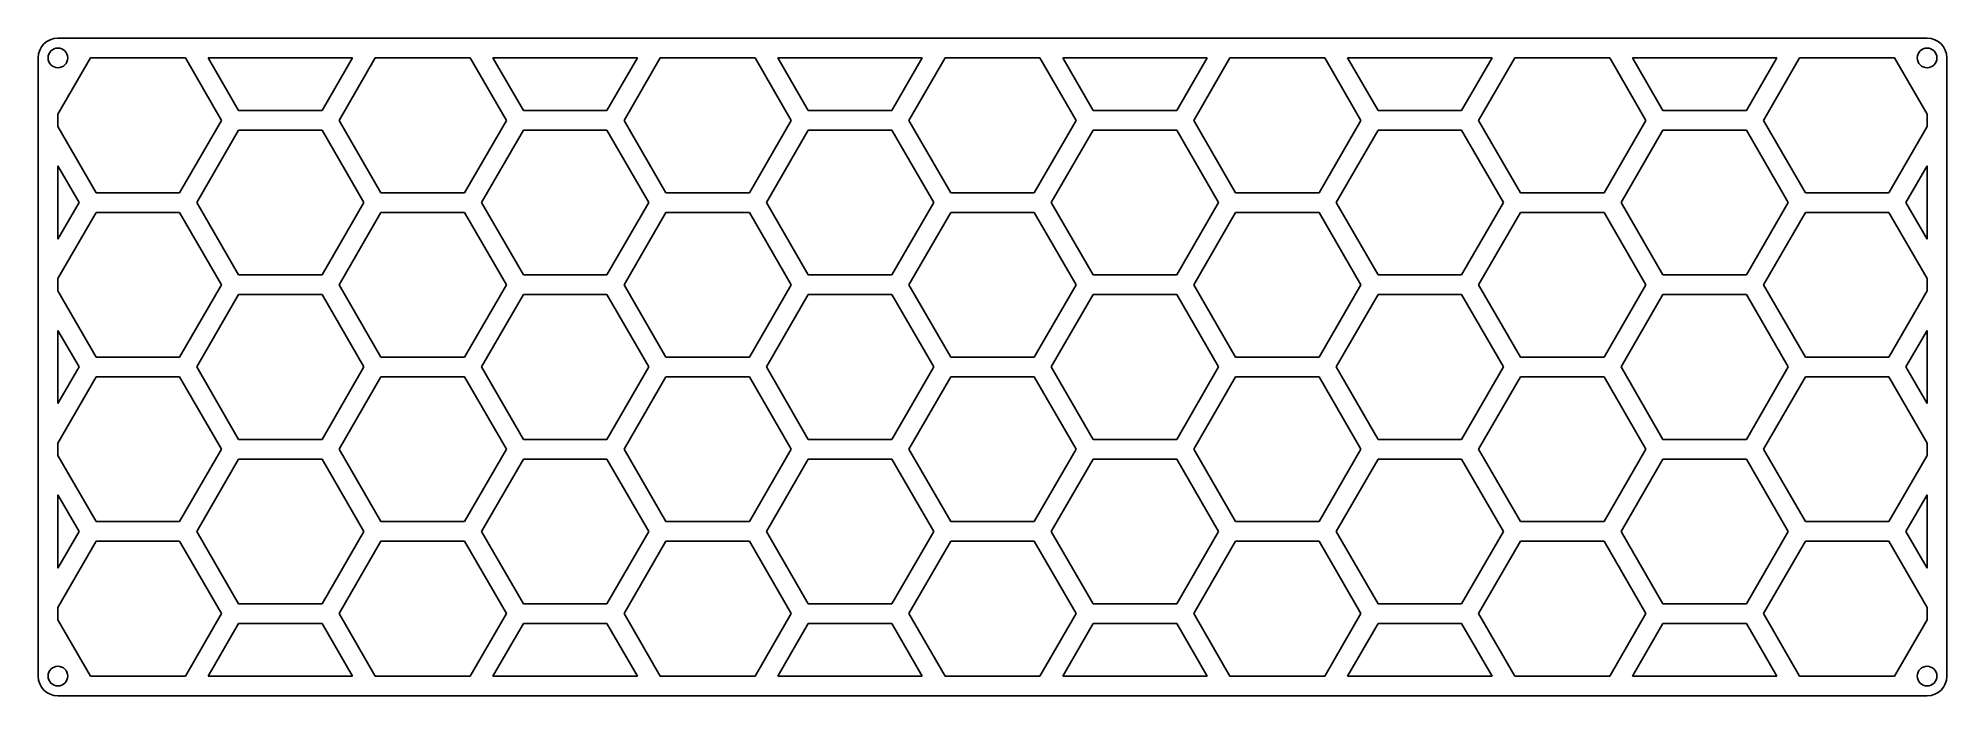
# Model space of a CAD drawing. Header units: millimetres. Extents: x 0 to 291, y 0 to 100.
import ezdxf

# ---------------------------------------------------------------- set-up
doc = ezdxf.new("R2010")
doc.units = ezdxf.units.MM
doc.header["$MEASUREMENT"] = 0

msp = doc.modelspace()

# ---------------------------------------------------------------- linework, layer by layer
at = {"color": 0}
for p, q in [((287.7, 100.2), (3, 100.2)), ((0, 97.2), (0, 3)), ((22.42, 97.2), (7.96, 97.2)), ((47.88, 97.2), (25.88, 97.2)), ((65.81, 97.2), (51.34, 97.2)), ((91.27, 97.2), (69.27, 97.2)), ((109.19, 97.2), (94.73, 97.2)), ((134.65, 97.2), (112.66, 97.2)), ((152.58, 97.2), (138.12, 97.2)), ((178.04, 97.2), (156.05, 97.2)), ((195.97, 97.2), (181.51, 97.2)), ((221.43, 97.2), (199.43, 97.2)), ((239.36, 97.2), (224.89, 97.2)), ((264.82, 97.2), (242.82, 97.2)), ((282.74, 97.2), (268.28, 97.2)), ((290.7, 97.2), (290.7, 3)), ((3, 88.62), (3, 86.73)), ((287.7, 88.62), (287.7, 86.73)), ((3, 80.73), (3, 69.57)), ((287.7, 80.73), (287.7, 69.57)), ((3, 63.57), (3, 61.68)), ((287.7, 63.57), (287.7, 61.68)), ((3, 55.68), (3, 44.52)), ((287.7, 55.68), (287.7, 44.52)), ((3, 38.52), (3, 36.63)), ((287.7, 38.52), (287.7, 36.63)), ((3, 30.63), (3, 19.47)), ((287.7, 30.63), (287.7, 19.47)), ((3, 13.47), (3, 11.58)), ((287.7, 13.47), (287.7, 11.58)), ((7.96, 3), (22.42, 3)), ((25.88, 3), (47.88, 3)), ((51.34, 3), (65.81, 3)), ((69.27, 3), (91.27, 3)), ((94.73, 3), (109.19, 3)), ((112.66, 3), (134.65, 3)), ((138.12, 3), (152.58, 3)), ((156.05, 3), (178.04, 3)), ((181.51, 3), (195.97, 3)), ((199.43, 3), (221.43, 3)), ((224.89, 3), (239.36, 3)), ((242.82, 3), (264.82, 3)), ((268.28, 3), (282.74, 3)), ((3, 0), (287.7, 0))]:
    msp.add_line(p, q, dxfattribs=at)
for p, q in [((7.96, 97.2), (3, 88.62)), ((22.42, 97.2), (27.92, 87.67)), ((25.88, 97.2), (30.52, 89.17)), ((47.88, 97.2), (43.25, 89.17)), ((51.34, 97.2), (45.84, 87.67)), ((65.81, 97.2), (71.31, 87.67)), ((69.27, 97.2), (73.9, 89.17)), ((91.27, 97.2), (86.63, 89.17)), ((94.73, 97.2), (89.23, 87.67)), ((109.19, 97.2), (114.69, 87.67)), ((112.66, 97.2), (117.29, 89.17)), ((134.65, 97.2), (130.02, 89.17)), ((138.12, 97.2), (132.62, 87.67)), ((152.58, 97.2), (158.08, 87.67)), ((156.05, 97.2), (160.68, 89.17)), ((178.04, 97.2), (173.41, 89.17)), ((181.51, 97.2), (176.01, 87.67)), ((195.97, 97.2), (201.47, 87.67)), ((199.43, 97.2), (204.07, 89.17)), ((221.43, 97.2), (216.8, 89.17)), ((224.89, 97.2), (219.39, 87.67)), ((239.36, 97.2), (244.86, 87.67)), ((242.82, 97.2), (247.45, 89.17)), ((264.82, 97.2), (260.18, 89.17)), ((268.28, 97.2), (262.78, 87.67)), ((282.74, 97.2), (287.7, 88.62)), ((27.92, 87.67), (21.55, 76.65)), ((30.52, 89.17), (43.25, 89.17)), ((45.84, 87.67), (52.21, 76.65)), ((71.31, 87.67), (64.94, 76.65)), ((73.9, 89.17), (86.63, 89.17)), ((89.23, 87.67), (95.6, 76.65)), ((114.69, 87.67), (108.33, 76.65)), ((117.29, 89.17), (130.02, 89.17)), ((132.62, 87.67), (138.98, 76.65)), ((158.08, 87.67), (151.72, 76.65)), ((160.68, 89.17), (173.41, 89.17)), ((176.01, 87.67), (182.37, 76.65)), ((201.47, 87.67), (195.1, 76.65)), ((204.07, 89.17), (216.8, 89.17)), ((219.39, 87.67), (225.76, 76.65)), ((244.86, 87.67), (238.49, 76.65)), ((247.45, 89.17), (260.18, 89.17)), ((262.78, 87.67), (269.15, 76.65)), ((3, 86.73), (8.82, 76.65)), ((30.52, 86.17), (24.15, 75.15)), ((30.52, 86.17), (43.25, 86.17)), ((43.25, 86.17), (49.61, 75.15)), ((73.9, 86.17), (67.54, 75.15)), ((73.9, 86.17), (86.63, 86.17)), ((86.63, 86.17), (93, 75.15)), ((117.29, 86.17), (110.93, 75.15)), ((117.29, 86.17), (130.02, 86.17)), ((130.02, 86.17), (136.39, 75.15)), ((160.68, 86.17), (154.31, 75.15)), ((160.68, 86.17), (173.41, 86.17)), ((173.41, 86.17), (179.77, 75.15)), ((204.07, 86.17), (197.7, 75.15)), ((204.07, 86.17), (216.8, 86.17)), ((216.8, 86.17), (223.16, 75.15)), ((247.45, 86.17), (241.09, 75.15)), ((247.45, 86.17), (260.18, 86.17)), ((260.18, 86.17), (266.55, 75.15)), ((287.7, 86.73), (281.88, 76.65)), ((3, 80.73), (6.22, 75.15)), ((287.7, 80.73), (284.48, 75.15)), ((8.82, 76.65), (21.55, 76.65)), ((52.21, 76.65), (64.94, 76.65)), ((95.6, 76.65), (108.33, 76.65)), ((138.98, 76.65), (151.72, 76.65)), ((182.37, 76.65), (195.1, 76.65)), ((225.76, 76.65), (238.49, 76.65)), ((269.15, 76.65), (281.88, 76.65)), ((6.22, 75.15), (3, 69.57)), ((8.82, 73.65), (3, 63.57)), ((8.82, 73.65), (21.55, 73.65)), ((21.55, 73.65), (27.92, 62.62)), ((24.15, 75.15), (30.52, 64.12)), ((49.61, 75.15), (43.25, 64.12)), ((52.21, 73.65), (45.84, 62.62)), ((52.21, 73.65), (64.94, 73.65)), ((64.94, 73.65), (71.31, 62.62)), ((67.54, 75.15), (73.9, 64.12)), ((93, 75.15), (86.63, 64.12)), ((95.6, 73.65), (89.23, 62.62)), ((95.6, 73.65), (108.33, 73.65)), ((108.33, 73.65), (114.69, 62.62)), ((110.93, 75.15), (117.29, 64.12)), ((136.39, 75.15), (130.02, 64.12)), ((138.98, 73.65), (132.62, 62.62)), ((138.98, 73.65), (151.72, 73.65)), ((151.72, 73.65), (158.08, 62.62)), ((154.31, 75.15), (160.68, 64.12)), ((179.77, 75.15), (173.41, 64.12)), ((182.37, 73.65), (176.01, 62.62)), ((182.37, 73.65), (195.1, 73.65)), ((195.1, 73.65), (201.47, 62.62)), ((197.7, 75.15), (204.07, 64.12)), ((223.16, 75.15), (216.8, 64.12)), ((225.76, 73.65), (219.39, 62.62)), ((225.76, 73.65), (238.49, 73.65)), ((238.49, 73.65), (244.86, 62.62)), ((241.09, 75.15), (247.45, 64.12)), ((266.55, 75.15), (260.18, 64.12)), ((269.15, 73.65), (262.78, 62.62)), ((269.15, 73.65), (281.88, 73.65)), ((281.88, 73.65), (287.7, 63.57)), ((284.48, 75.15), (287.7, 69.57)), ((30.52, 64.12), (43.25, 64.12)), ((73.9, 64.12), (86.63, 64.12)), ((117.29, 64.12), (130.02, 64.12)), ((160.68, 64.12), (173.41, 64.12)), ((204.07, 64.12), (216.8, 64.12)), ((247.45, 64.12), (260.18, 64.12)), ((3, 61.68), (8.82, 51.6)), ((27.92, 62.62), (21.55, 51.6)), ((30.52, 61.12), (24.15, 50.1)), ((30.52, 61.12), (43.25, 61.12)), ((43.25, 61.12), (49.61, 50.1)), ((45.84, 62.62), (52.21, 51.6)), ((71.31, 62.62), (64.94, 51.6)), ((73.9, 61.12), (67.54, 50.1)), ((73.9, 61.12), (86.63, 61.12)), ((86.63, 61.12), (93, 50.1)), ((89.23, 62.62), (95.6, 51.6)), ((114.69, 62.62), (108.33, 51.6)), ((117.29, 61.12), (110.93, 50.1)), ((117.29, 61.12), (130.02, 61.12)), ((130.02, 61.12), (136.39, 50.1)), ((132.62, 62.62), (138.98, 51.6)), ((158.08, 62.62), (151.72, 51.6)), ((160.68, 61.12), (154.31, 50.1)), ((160.68, 61.12), (173.41, 61.12)), ((173.41, 61.12), (179.77, 50.1)), ((176.01, 62.62), (182.37, 51.6)), ((201.47, 62.62), (195.1, 51.6)), ((204.07, 61.12), (197.7, 50.1)), ((204.07, 61.12), (216.8, 61.12)), ((216.8, 61.12), (223.16, 50.1)), ((219.39, 62.62), (225.76, 51.6)), ((244.86, 62.62), (238.49, 51.6)), ((247.45, 61.12), (241.09, 50.1)), ((247.45, 61.12), (260.18, 61.12)), ((260.18, 61.12), (266.55, 50.1)), ((262.78, 62.62), (269.15, 51.6)), ((287.7, 61.68), (281.88, 51.6)), ((3, 55.68), (6.22, 50.1)), ((287.7, 55.68), (284.48, 50.1)), ((6.22, 50.1), (3, 44.52)), ((8.82, 51.6), (21.55, 51.6)), ((24.15, 50.1), (30.52, 39.07)), ((49.61, 50.1), (43.25, 39.07)), ((52.21, 51.6), (64.94, 51.6)), ((67.54, 50.1), (73.9, 39.07)), ((93, 50.1), (86.63, 39.07)), ((95.6, 51.6), (108.33, 51.6)), ((110.93, 50.1), (117.29, 39.07)), ((136.39, 50.1), (130.02, 39.07)), ((138.98, 51.6), (151.72, 51.6)), ((154.31, 50.1), (160.68, 39.07)), ((179.77, 50.1), (173.41, 39.07)), ((182.37, 51.6), (195.1, 51.6)), ((197.7, 50.1), (204.07, 39.07)), ((223.16, 50.1), (216.8, 39.07)), ((225.76, 51.6), (238.49, 51.6)), ((241.09, 50.1), (247.45, 39.07)), ((266.55, 50.1), (260.18, 39.07)), ((269.15, 51.6), (281.88, 51.6)), ((284.48, 50.1), (287.7, 44.52)), ((8.82, 48.6), (3, 38.52)), ((8.82, 48.6), (21.55, 48.6)), ((21.55, 48.6), (27.92, 37.57)), ((52.21, 48.6), (45.84, 37.57)), ((52.21, 48.6), (64.94, 48.6)), ((64.94, 48.6), (71.31, 37.57)), ((95.6, 48.6), (89.23, 37.57)), ((95.6, 48.6), (108.33, 48.6)), ((108.33, 48.6), (114.69, 37.57)), ((138.98, 48.6), (132.62, 37.57)), ((138.98, 48.6), (151.72, 48.6)), ((151.72, 48.6), (158.08, 37.57)), ((182.37, 48.6), (176.01, 37.57)), ((182.37, 48.6), (195.1, 48.6)), ((195.1, 48.6), (201.47, 37.57)), ((225.76, 48.6), (219.39, 37.57)), ((225.76, 48.6), (238.49, 48.6)), ((238.49, 48.6), (244.86, 37.57)), ((269.15, 48.6), (262.78, 37.57)), ((269.15, 48.6), (281.88, 48.6)), ((281.88, 48.6), (287.7, 38.52)), ((30.52, 39.07), (43.25, 39.07)), ((73.9, 39.07), (86.63, 39.07)), ((117.29, 39.07), (130.02, 39.07)), ((160.68, 39.07), (173.41, 39.07)), ((204.07, 39.07), (216.8, 39.07)), ((247.45, 39.07), (260.18, 39.07)), ((3, 36.63), (8.82, 26.55)), ((27.92, 37.57), (21.55, 26.55)), ((30.52, 36.07), (24.15, 25.05)), ((30.52, 36.07), (43.25, 36.07)), ((43.25, 36.07), (49.61, 25.05)), ((45.84, 37.57), (52.21, 26.55)), ((71.31, 37.57), (64.94, 26.55)), ((73.9, 36.07), (67.54, 25.05)), ((73.9, 36.07), (86.63, 36.07)), ((86.63, 36.07), (93, 25.05)), ((89.23, 37.57), (95.6, 26.55)), ((114.69, 37.57), (108.33, 26.55)), ((117.29, 36.07), (110.93, 25.05)), ((117.29, 36.07), (130.02, 36.07)), ((130.02, 36.07), (136.39, 25.05)), ((132.62, 37.57), (138.98, 26.55)), ((158.08, 37.57), (151.72, 26.55)), ((160.68, 36.07), (154.31, 25.05)), ((160.68, 36.07), (173.41, 36.07)), ((173.41, 36.07), (179.77, 25.05)), ((176.01, 37.57), (182.37, 26.55)), ((201.47, 37.57), (195.1, 26.55)), ((204.07, 36.07), (197.7, 25.05)), ((204.07, 36.07), (216.8, 36.07)), ((216.8, 36.07), (223.16, 25.05)), ((219.39, 37.57), (225.76, 26.55)), ((244.86, 37.57), (238.49, 26.55)), ((247.45, 36.07), (241.09, 25.05)), ((247.45, 36.07), (260.18, 36.07)), ((260.18, 36.07), (266.55, 25.05)), ((262.78, 37.57), (269.15, 26.55)), ((287.7, 36.63), (281.88, 26.55)), ((3, 30.63), (6.22, 25.05)), ((287.7, 30.63), (284.48, 25.05)), ((8.82, 26.55), (21.55, 26.55)), ((52.21, 26.55), (64.94, 26.55)), ((95.6, 26.55), (108.33, 26.55)), ((138.98, 26.55), (151.72, 26.55)), ((182.37, 26.55), (195.1, 26.55)), ((225.76, 26.55), (238.49, 26.55)), ((269.15, 26.55), (281.88, 26.55)), ((6.22, 25.05), (3, 19.47)), ((8.82, 23.55), (3, 13.47)), ((8.82, 23.55), (21.55, 23.55)), ((21.55, 23.55), (27.92, 12.52)), ((24.15, 25.05), (30.52, 14.02)), ((49.61, 25.05), (43.25, 14.02)), ((52.21, 23.55), (45.84, 12.52)), ((52.21, 23.55), (64.94, 23.55)), ((64.94, 23.55), (71.31, 12.52)), ((67.54, 25.05), (73.9, 14.02)), ((93, 25.05), (86.63, 14.02)), ((95.6, 23.55), (89.23, 12.52)), ((95.6, 23.55), (108.33, 23.55)), ((108.33, 23.55), (114.69, 12.52)), ((110.93, 25.05), (117.29, 14.02)), ((136.39, 25.05), (130.02, 14.02)), ((138.98, 23.55), (132.62, 12.52)), ((138.98, 23.55), (151.72, 23.55)), ((151.72, 23.55), (158.08, 12.52)), ((154.31, 25.05), (160.68, 14.02)), ((179.77, 25.05), (173.41, 14.02)), ((182.37, 23.55), (176.01, 12.52)), ((182.37, 23.55), (195.1, 23.55)), ((195.1, 23.55), (201.47, 12.52)), ((197.7, 25.05), (204.07, 14.02)), ((223.16, 25.05), (216.8, 14.02)), ((225.76, 23.55), (219.39, 12.52)), ((225.76, 23.55), (238.49, 23.55)), ((238.49, 23.55), (244.86, 12.52)), ((241.09, 25.05), (247.45, 14.02)), ((266.55, 25.05), (260.18, 14.02)), ((269.15, 23.55), (262.78, 12.52)), ((269.15, 23.55), (281.88, 23.55)), ((281.88, 23.55), (287.7, 13.47)), ((284.48, 25.05), (287.7, 19.47)), ((27.92, 12.52), (22.42, 3)), ((30.52, 14.02), (43.25, 14.02)), ((45.84, 12.52), (51.34, 3)), ((71.31, 12.52), (65.81, 3)), ((73.9, 14.02), (86.63, 14.02)), ((89.23, 12.52), (94.73, 3)), ((114.69, 12.52), (109.19, 3)), ((117.29, 14.02), (130.02, 14.02)), ((132.62, 12.52), (138.12, 3)), ((158.08, 12.52), (152.58, 3)), ((160.68, 14.02), (173.41, 14.02)), ((176.01, 12.52), (181.51, 3)), ((201.47, 12.52), (195.97, 3)), ((204.07, 14.02), (216.8, 14.02)), ((219.39, 12.52), (224.89, 3)), ((244.86, 12.52), (239.36, 3)), ((247.45, 14.02), (260.18, 14.02)), ((262.78, 12.52), (268.28, 3)), ((3, 11.58), (7.96, 3)), ((30.52, 11.02), (25.88, 3)), ((30.52, 11.02), (43.25, 11.02)), ((43.25, 11.02), (47.88, 3)), ((73.9, 11.02), (69.27, 3)), ((73.9, 11.02), (86.63, 11.02)), ((86.63, 11.02), (91.27, 3)), ((117.29, 11.02), (112.66, 3)), ((117.29, 11.02), (130.02, 11.02)), ((130.02, 11.02), (134.65, 3)), ((160.68, 11.02), (156.05, 3)), ((160.68, 11.02), (173.41, 11.02)), ((173.41, 11.02), (178.04, 3)), ((204.07, 11.02), (199.43, 3)), ((204.07, 11.02), (216.8, 11.02)), ((216.8, 11.02), (221.43, 3)), ((247.45, 11.02), (242.82, 3)), ((247.45, 11.02), (260.18, 11.02)), ((260.18, 11.02), (264.82, 3)), ((287.7, 11.58), (282.74, 3))]:
    msp.add_line(p, q)
for centre in [(3, 97.2), (287.7, 97.2), (3, 3), (287.7, 3)]:
    msp.add_circle(centre, 1.5)
for centre, start, end in [((3, 97.2), 90, 180), ((287.7, 97.2), 0, 90), ((3, 3), 180, 270), ((287.7, 3), 270, 0)]:
    msp.add_arc(centre, 3, start, end, dxfattribs=at)

doc.saveas('drawing.dxf')
